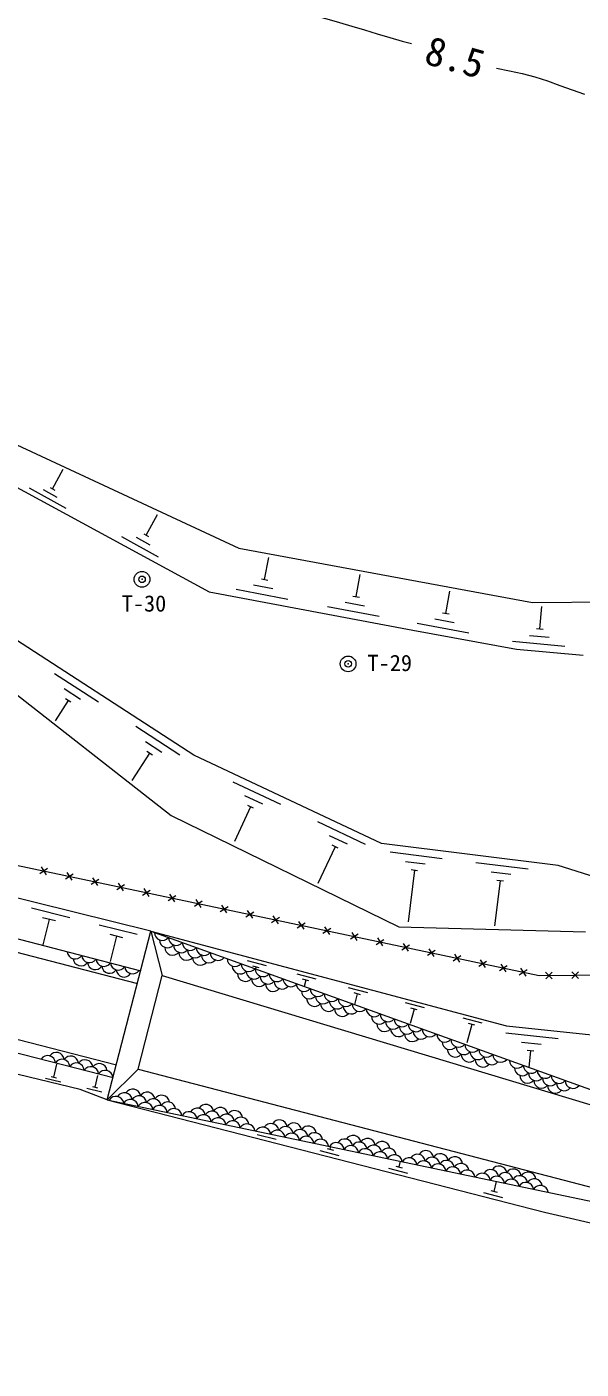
# Model space of a CAD drawing. Units: millimetres, scale not verified. Extents: x 27127 to 381529, y 17188 to 284000.
# Drawn here: x 171044 to 192157, y 17868 to 69026 of the extents above; entities that cross this region are included whole.
import ezdxf
from ezdxf.enums import TextEntityAlignment as Align

# ---------------------------------------------------------------- set-up
doc = ezdxf.new("R2010")
doc.units = ezdxf.units.MM
doc.header["$LTSCALE"] = 500
doc.header["$PDMODE"] = 32
doc.header["$PDSIZE"] = 250
doc.layers.add('0-0通り芯', color=4, linetype='Continuous', lineweight=13)
doc.styles.add('ＭＳ ゴシック', font='')
doc.styles.get('ＭＳ ゴシック').set_extended_font_data('MS Gothic')

msp = doc.modelspace()

# ---------------------------------------------------------------- linework, layer by layer
at = {"layer": '0-0通り芯', "color": 3}
for p, q in [((162537.9, 56882.1), (179115.9, 49152.5)), ((161908.4, 56241.6), (177987.4, 47491.6)), ((179115.9, 49152.5), (190310.3, 47091.1)), ((177987.4, 47491.6), (185747.4, 46035.2)), ((190310.3, 47091.1), (201739.9, 47190.8)), ((190310.3, 47091.1), (194628.2, 47128.8)), ((177406.7, 41263.3), (168721.2, 46902.7)), ((185747.4, 46035.2), (189690.9, 45307.6)), ((189690.9, 45307.6), (192233, 45075.8)), ((169632.3, 44370.5), (176537.7, 38969.6)), ((184548.4, 37896.5), (177406.7, 41263.3)), ((176537.7, 38969.6), (185211, 34727.1)), ((175772.4, 34559.5), (159649.6, 38568.2)), ((164828.3, 38310.3), (190561.5, 32868.7)), ((191286.8, 37066.2), (184548.4, 37896.5)), ((192687.9, 36616.5), (191286.8, 37066.2)), ((165083.9, 35717.6), (175381.7, 33050.9)), ((164954.8, 35234.6), (175256.3, 32566.9)), ((174108.9, 28136.2), (175772.4, 34559.6)), ((175772.4, 34559.5), (176202.5, 32872.2)), ((175772.4, 34559.5), (193596.6, 28132.2)), ((175772.4, 34559.5), (189308.2, 30952.7)), ((185211, 34727.1), (192325, 34535.2)), ((173072.7, 28524.9), (153472.2, 33307.1)), ((175279, 29306.3), (176202.5, 32872.4)), ((176202.5, 32872.2), (193507.3, 27640.3)), ((190561.5, 32868.7), (194244.3, 32900.9)), ((164150.9, 32130.2), (174452.4, 29462.5)), ((164026.1, 31646.1), (174327.1, 28978.5)), ((189308.2, 30952.7), (195918.5, 30248.4)), ((174108.9, 28136.2), (175279, 29306.3)), ((175279, 29306.3), (192971.5, 24688.5)), ((174109.2, 28137.1), (173072.7, 28524.9)), ((174108.9, 28136.2), (190767.1, 23853.2)), ((174108.9, 28136.2), (192882.1, 24196.6)), ((190767.1, 23853.2), (216463.3, 17867.8))]:
    msp.add_line(p, q, dxfattribs=at)
at = {"layer": '0-0通り芯'}
for p, q in [((172021, 51421.5), (172427.7, 52169)), ((171127.1, 51452.6), (172532.5, 50687.8)), ((171661.9, 51389.2), (172188.9, 51102.4)), ((171933.1, 51469.3), (172108.8, 51373.7)), ((175585.4, 49652.6), (176014.8, 50441.7)), ((175497.6, 49700.4), (175673.2, 49604.8)), ((174643.7, 49595.8), (176049.1, 48831)), ((175202.4, 49576.4), (175729.4, 49289.6)), ((180101.9, 47964.7), (180259.6, 48805)), ((183587.7, 47310.5), (183745.4, 48150.8)), ((179013.9, 47588.9), (180979.6, 47220)), ((179680.7, 47753.7), (180417.9, 47615.4)), ((179979, 47987.7), (180224.7, 47941.6)), ((183166.5, 47099.5), (183903.7, 46961.2)), ((183464.8, 47333.5), (183710.5, 47287.4)), ((187003, 46673), (187158.1, 47513.8)), ((182499.7, 46934.7), (184465.4, 46565.8)), ((186880, 46695.7), (187125.9, 46650.3)), ((190585.9, 46084.5), (190663.5, 46936)), ((185916.1, 46293.9), (187882.9, 45931)), ((186582.5, 46460.8), (187320, 46324.7)), ((190461.4, 46095.9), (190710.4, 46073.2)), ((189538.2, 45607.7), (191530, 45426.1)), ((190186.5, 45834.8), (190933.4, 45766.7)), ((173769.5, 43285.1), (172092.1, 44374.2)), ((173090.1, 43386.4), (172461, 43794.8)), ((172620.4, 43351.6), (172120.5, 42581.7)), ((172725.2, 43283.5), (172515.5, 43419.6)), ((176869.3, 41272.4), (175191.9, 42361.5)), ((176189.9, 41373.7), (175560.9, 41782.2)), ((175720.2, 41338.9), (175047.2, 40302.4)), ((175825, 41270.8), (175615.3, 41407)), ((180715.9, 39388.1), (178906.8, 40241)), ((180029, 39396.9), (179350.6, 39716.7)), ((179568.3, 39299), (178947.7, 37982.7)), ((179681.4, 39245.7), (179455.2, 39352.3)), ((183939.9, 37868.2), (182130.8, 38721.1)), ((183253, 37877), (182574.6, 38196.8)), ((182792.3, 37779.1), (182130.1, 36374.5)), ((182905.4, 37725.8), (182679.2, 37832.4)), ((186868.2, 37323.5), (184883.2, 37568)), ((171536, 36764.1), (171832.3, 36957)), ((171587.7, 37008.7), (171780.6, 36712.4)), ((186213, 37117), (185468.6, 37208.8)), ((185806, 36880), (185563.3, 34910.5)), ((185930, 36864.8), (185681.9, 36895.3)), ((190132.9, 36921.2), (188147.9, 37165.8)), ((172514.4, 36557.2), (172810.7, 36750.1)), ((172566.1, 36801.8), (172758.9, 36505.5)), ((173492.7, 36350.3), (173789, 36543.2)), ((173544.4, 36594.9), (173737.3, 36298.6)), ((174471.1, 36143.4), (174767.4, 36336.3)), ((174522.8, 36388), (174715.7, 36091.7)), ((189477.8, 36714.8), (188733.4, 36806.5)), ((189070.7, 36477.8), (188860.2, 34768.6)), ((189194.8, 36462.5), (188946.7, 36493.1)), ((175449.4, 35936.6), (175745.8, 36129.4)), ((175501.2, 36181.1), (175694, 35884.8)), ((176427.8, 35729.7), (176724.1, 35922.5)), ((176479.5, 35974.3), (176672.4, 35677.9)), ((172675.7, 35071.9), (171220, 35433.8)), ((177431.4, 35517.4), (177727.8, 35710.3)), ((177483.2, 35762), (177676, 35465.7)), ((178409.8, 35310.6), (178706.1, 35503.4)), ((178461.5, 35555.1), (178654.4, 35258.8)), ((179439.9, 35348.3), (179632.8, 35051.9)), ((172130.2, 34949.9), (171645, 35070.5)), ((171887.6, 35010.2), (171646.3, 34039.7)), ((175250.1, 34431.8), (173794.4, 34793.7)), ((179388.2, 35103.7), (179684.5, 35296.5)), ((180366.5, 34896.8), (180662.8, 35089.7)), ((180418.2, 35141.4), (180611.1, 34845.1)), ((181344.9, 34689.9), (181641.2, 34882.8)), ((181396.6, 34934.5), (181589.5, 34638.2)), ((174704.6, 34309.8), (174219.4, 34430.5)), ((174462, 34370.1), (174220.7, 33399.7)), ((182323.3, 34483), (182619.6, 34675.9)), ((182375, 34727.6), (182567.9, 34431.3)), ((183365.4, 34262.6), (183661.7, 34455.5)), ((183417.1, 34507.2), (183610, 34210.9)), ((184395.5, 34300.3), (184588.4, 34004)), ((184343.8, 34055.8), (184640.1, 34248.6)), ((185322.2, 33848.9), (185618.5, 34041.7)), ((185373.9, 34093.5), (185566.7, 33797.1)), ((186300.5, 33642), (186596.8, 33834.9)), ((186352.2, 33886.6), (186545.1, 33590.3)), ((180170.5, 33240.1), (179445.8, 33433.2)), ((187278.9, 33435.1), (187575.2, 33628)), ((187330.6, 33679.7), (187523.5, 33383.4)), ((188257.2, 33228.2), (188553.6, 33421.1)), ((188309, 33472.8), (188501.8, 33176.5)), ((189041, 33062.5), (189337.4, 33255.3)), ((189092.8, 33307.1), (189285.6, 33010.7)), ((179892.3, 33166.8), (179650.7, 33231.2)), ((179771.5, 33199), (179747, 33107)), ((182067, 32734.8), (181342.3, 32927.9)), ((189799.6, 32902.1), (190096, 33094.9)), ((189851.4, 33146.6), (190044.2, 32850.3)), ((190804.5, 32995.8), (191056.6, 32748)), ((190806.7, 32745.9), (191054.5, 32998)), ((191804.4, 33004.6), (192056.6, 32756.8)), ((191806.6, 32754.6), (192054.4, 33006.8)), ((181788.8, 32661.4), (181547.2, 32725.8)), ((181668, 32693.6), (181604.8, 32456.4)), ((184025.8, 32212.8), (183301.1, 32405.9)), ((183747.5, 32139.5), (183505.9, 32203.9)), ((183626.7, 32171.7), (183518.7, 31766.3)), ((186195.1, 31634.8), (185470.4, 31827.9)), ((185796, 31593.6), (185649.3, 31042.8)), ((185916.8, 31561.4), (185675.2, 31625.8)), ((188391.8, 31049.4), (187667.1, 31242.5)), ((187992.7, 31008.3), (187804.8, 30303)), ((188113.5, 30976.1), (187871.9, 31040.5)), ((191282.6, 30455.7), (189293.9, 30667.6)), ((190631, 30238.5), (189885.2, 30318)), ((190352.2, 29981.6), (190103.6, 30008.1)), ((190227.9, 29994.9), (190161.4, 29371)), ((172072.2, 29000.6), (172191.1, 29488)), ((171754.1, 28962.4), (172337, 28820.2)), ((171975.1, 29024.3), (172169.4, 28976.9)), ((173641.3, 28617.8), (173747.9, 29055)), ((173323.2, 28579.6), (173906.1, 28437.4)), ((173544.1, 28641.5), (173738.4, 28594.1)), ((179812.6, 26816.9), (180538.9, 26630.1)), ((182203.1, 26202.2), (182929.5, 26015.5)), ((182480.7, 26278), (182722.9, 26215.7)), ((182601.8, 26246.9), (182627.9, 26348.5)), ((185098.3, 25605), (185340.4, 25542.7)), ((185219.4, 25573.9), (185275.7, 25792.8)), ((184820.7, 25529.2), (185547.1, 25342.5)), ((188440.9, 24598.4), (189167.2, 24411.7)), ((188718.5, 24674.2), (188960.6, 24611.9)), ((188839.5, 24643.1), (188937.6, 25024.4))]:
    msp.add_line(p, q, dxfattribs=at)
at = {"layer": '0-0通り芯', "color": 3}
for points in [[(175180.4, 71106.3), (175666.1, 70987.8), (176151.9, 70869.5), (176637.7, 70751.4), (177123.6, 70633.8), (177609.7, 70516.7), (178096.1, 70400.4), (178582.6, 70285), (179069.5, 70170.5), (179556.5, 70056.5), (180043.5, 69942.2), (180530.1, 69826.5), (181016, 69708.4), (181501.1, 69587.1), (181985, 69461.5), (182467.5, 69330.8), (182948.2, 69193.9), (183427.6, 69051.7), (183906.3, 68907.2), (184385.2, 68763.6), (184865.1, 68623.1), (185345.7, 68485.3), (185691.9, 68386.9)], [(188934.2, 67445.6), (189426.3, 67351.7), (189915.2, 67246.5), (190397.5, 67118.4), (190872.5, 66964), (191343.1, 66794.2), (191812.9, 66621), (192285.4, 66456.3)]]:
    msp.add_lwpolyline(points, dxfattribs=at)
for centre in [(175430.9, 47969.8), (183279.7, 44746.1)]:
    msp.add_circle(centre, 300, dxfattribs=at)
at = {"layer": '0-0通り芯'}
for centre, start, end in [((176202, 34510.9), 179.64228, 320.69987), ((176733.5, 34319.3), 179.64228, 320.69987), ((172883.6, 33801.1), 184.95273, 326.01031), ((176397.6, 34227.8), 179.64228, 320.69987), ((176597.8, 33943), 179.64228, 320.69987), ((176929.1, 34036.1), 179.64228, 320.69987), ((177265, 34127.6), 179.64228, 320.69987), ((177460.6, 33844.5), 179.64228, 320.69987), ((177796.5, 33935.9), 179.64228, 320.69987), ((173104.5, 33537.3), 184.95273, 326.01031), ((173430.6, 33659.5), 184.95273, 326.01031), ((173651.5, 33395.7), 184.95273, 326.01031), ((173977.5, 33517.8), 184.95273, 326.01031), ((174524.5, 33376.2), 184.95273, 326.01031), ((177129.3, 33751.3), 179.64228, 320.69987), ((177656.1, 33561.4), 179.64228, 320.69987), ((177992.1, 33652.8), 179.64228, 320.69987), ((178328, 33744.3), 179.64228, 320.69987), ((178973.6, 33511.5), 179.64228, 320.69987), ((179505.1, 33319.9), 179.64228, 320.69987), ((174198.4, 33254), 184.95273, 326.01031), ((174745.4, 33112.4), 184.95273, 326.01031), ((175071.4, 33234.5), 184.95273, 326.01031), ((179169.1, 33228.4), 179.64228, 320.69987), ((179369.4, 32943.6), 179.64228, 320.69987), ((179700.6, 33036.7), 179.64228, 320.69987), ((179900.9, 32751.9), 179.64228, 320.69987), ((180036.6, 33128.2), 179.64228, 320.69987), ((180232.1, 32845.1), 179.64228, 320.69987), ((180568.1, 32936.5), 179.64228, 320.69987), ((181099.6, 32744.9), 179.64228, 320.69987), ((180427.7, 32562), 179.64228, 320.69987), ((180763.6, 32653.4), 179.64228, 320.69987), ((181606, 32562.3), 179.64228, 320.69987), ((181801.6, 32279.2), 179.64228, 320.69987), ((182137.5, 32370.6), 179.64228, 320.69987), ((182001.8, 31994.3), 179.64228, 320.69987), ((182333.1, 32087.5), 179.64228, 320.69987), ((182533.3, 31802.7), 179.64228, 320.69987), ((182669, 32179), 179.64228, 320.69987), ((182864.6, 31895.8), 179.64228, 320.69987), ((183200.5, 31987.3), 179.64228, 320.69987), ((183732, 31795.7), 179.64228, 320.69987), ((183060.1, 31612.7), 179.64228, 320.69987), ((183396.1, 31704.2), 179.64228, 320.69987), ((184272.6, 31600.7), 179.64228, 320.69987), ((184468.2, 31317.6), 179.64228, 320.69987), ((184804.1, 31409.1), 179.64228, 320.69987), ((185335.6, 31217.4), 179.64228, 320.69987), ((184668.4, 31032.8), 179.64228, 320.69987), ((184999.6, 31125.9), 179.64228, 320.69987), ((185199.9, 30841.1), 179.64228, 320.69987), ((185531.2, 30934.3), 179.64228, 320.69987), ((185867.1, 31025.8), 179.64228, 320.69987), ((186062.7, 30742.6), 179.64228, 320.69987), ((186398.6, 30834.1), 179.64228, 320.69987), ((185726.7, 30651.2), 179.64228, 320.69987), ((186964, 30630.2), 179.64228, 320.69987), ((187159.5, 30347.1), 179.64228, 320.69987), ((187495.5, 30438.6), 179.64228, 320.69987), ((188027, 30246.9), 179.64228, 320.69987), ((171836.8, 29520.1), 4.95271, 146.01032), ((172162.8, 29642.3), 4.95271, 146.01032), ((172383.7, 29378.4), 4.95271, 146.01032), ((172709.8, 29500.6), 4.95271, 146.01032), ((187359.8, 30062.3), 179.64228, 320.69987), ((187691, 30155.5), 179.64228, 320.69987), ((187891.3, 29870.6), 179.64228, 320.69987), ((188222.5, 29963.8), 179.64228, 320.69987), ((188418.1, 29680.7), 179.64228, 320.69987), ((188558.5, 30055.3), 179.64228, 320.69987), ((188754, 29772.1), 179.64228, 320.69987), ((189090, 29863.6), 179.64228, 320.69987), ((172930.7, 29236.8), 4.95271, 146.01032), ((173256.7, 29359), 4.95271, 146.01032), ((173477.7, 29095.2), 4.95271, 146.01032), ((173803.7, 29217.3), 4.95271, 146.01032), ((174024.6, 28953.5), 4.95271, 146.01032), ((189722.3, 29635.6), 179.64228, 320.69987), ((189917.8, 29352.5), 179.64228, 320.69987), ((190253.8, 29444), 179.64228, 320.69987), ((190449.3, 29160.8), 179.64228, 320.69987), ((190785.3, 29252.3), 179.64228, 320.69987), ((190118.1, 29067.7), 179.64228, 320.69987), ((190649.6, 28876), 179.64228, 320.69987), ((190980.8, 28969.2), 179.64228, 320.69987), ((191176.4, 28686.1), 179.64228, 320.69987), ((191316.8, 29060.6), 179.64228, 320.69987), ((191512.3, 28777.5), 179.64228, 320.69987), ((191848.3, 28869), 179.64228, 320.69987), ((174435.3, 27965.5), 7.61945, 148.67704), ((174755.3, 28102.7), 7.61945, 148.67704), ((174988.3, 27849.5), 7.61945, 148.67704), ((175075.3, 28239.9), 7.61945, 148.67704), ((175308.3, 27986.7), 7.61945, 148.67704), ((175623.4, 28124.9), 7.61945, 148.67704), ((175861.2, 27870.6), 7.61945, 148.67704), ((176176.3, 28008.9), 7.61945, 148.67704), ((175541.2, 27733.4), 7.61945, 148.67704), ((176094.2, 27617.4), 7.61945, 148.67704), ((176414.2, 27754.6), 7.61945, 148.67704), ((176647.2, 27501.4), 7.61945, 148.67704), ((177217.9, 27381.6), 7.61945, 148.67704), ((177537.9, 27518.8), 7.61945, 148.67704), ((177857.9, 27656), 7.61945, 148.67704), ((178090.9, 27402.8), 7.61945, 148.67704), ((178406, 27541), 7.61945, 148.67704), ((178958.9, 27424.9), 7.61945, 148.67704), ((177770.8, 27265.6), 7.61945, 148.67704), ((178323.8, 27149.5), 7.61945, 148.67704), ((178643.8, 27286.7), 7.61945, 148.67704), ((178876.8, 27033.5), 7.61945, 148.67704), ((179196.8, 27170.7), 7.61945, 148.67704), ((179429.7, 26917.4), 7.61945, 148.67704), ((180344.1, 26929.9), 7.61945, 148.67704), ((180664.1, 27067.1), 7.61945, 148.67704), ((181212.1, 26952.1), 7.61945, 148.67704), ((181765.1, 26836.1), 7.61945, 148.67704), ((180024.1, 26792.7), 7.61945, 148.67704), ((180577, 26676.7), 7.61945, 148.67704), ((180897, 26813.9), 7.61945, 148.67704), ((181130, 26560.6), 7.61945, 148.67704), ((181450, 26697.8), 7.61945, 148.67704), ((181682.9, 26444.6), 7.61945, 148.67704), ((182002.9, 26581.8), 7.61945, 148.67704), ((182235.9, 26328.6), 7.61945, 148.67704), ((183150.3, 26341), 7.61945, 148.67704), ((183470.3, 26478.2), 7.61945, 148.67704), ((184018.3, 26363.2), 7.61945, 148.67704), ((182830.3, 26203.8), 7.61945, 148.67704), ((183383.2, 26087.8), 7.61945, 148.67704), ((183703.2, 26225), 7.61945, 148.67704), ((183936.2, 25971.7), 7.61945, 148.67704), ((184256.2, 26108.9), 7.61945, 148.67704), ((184489.1, 25855.7), 7.61945, 148.67704), ((184571.3, 26247.2), 7.61945, 148.67704), ((184809.1, 25992.9), 7.61945, 148.67704), ((186242.4, 25896.5), 7.61945, 148.67704), ((185042.1, 25739.7), 7.61945, 148.67704), ((185602.4, 25622.1), 7.61945, 148.67704), ((185922.4, 25759.3), 7.61945, 148.67704), ((186155.3, 25506), 7.61945, 148.67704), ((186475.3, 25643.2), 7.61945, 148.67704), ((186708.3, 25390), 7.61945, 148.67704), ((186790.5, 25781.5), 7.61945, 148.67704), ((187028.3, 25527.2), 7.61945, 148.67704), ((187343.4, 25665.4), 7.61945, 148.67704), ((187581.3, 25411.2), 7.61945, 148.67704), ((189030.9, 25311.3), 7.61945, 148.67704), ((187261.2, 25274), 7.61945, 148.67704), ((187814.2, 25157.9), 7.61945, 148.67704), ((188390.9, 25036.9), 7.61945, 148.67704), ((188710.8, 25174.1), 7.61945, 148.67704), ((188943.8, 24920.9), 7.61945, 148.67704), ((189263.8, 25058.1), 7.61945, 148.67704), ((189496.8, 24804.8), 7.61945, 148.67704), ((189578.9, 25196.3), 7.61945, 148.67704), ((189816.8, 24942), 7.61945, 148.67704), ((190131.9, 25080.3), 7.61945, 148.67704), ((190369.7, 24826), 7.61945, 148.67704), ((190049.7, 24688.8), 7.61945, 148.67704), ((190602.7, 24572.8), 7.61945, 148.67704)]:
    msp.add_arc(centre, 300, start, end, dxfattribs=at)
at = {"layer": '0-0通り芯', "color": 7}
for p in [(175430.9, 47969.8), (183279.7, 44746.1)]:
    msp.add_point(p, dxfattribs=at)

# ---------------------------------------------------------------- texts
at = {"layer": '0-0通り芯', "color": 2, "style": 'ＭＳ ゴシック'}
msp.add_text('8.5', height=1100, rotation=344.612, dxfattribs=at).set_placement((186038.4, 67321.4), align=Align.BOTTOM_LEFT)
for s, p in [('T-30', (174658.1, 46552.2)), ('T-29', (184020.6, 44285.1))]:
    msp.add_text(s, height=623.2, dxfattribs=at).set_placement(p, align=Align.BOTTOM_LEFT)

doc.saveas('drawing.dxf')
